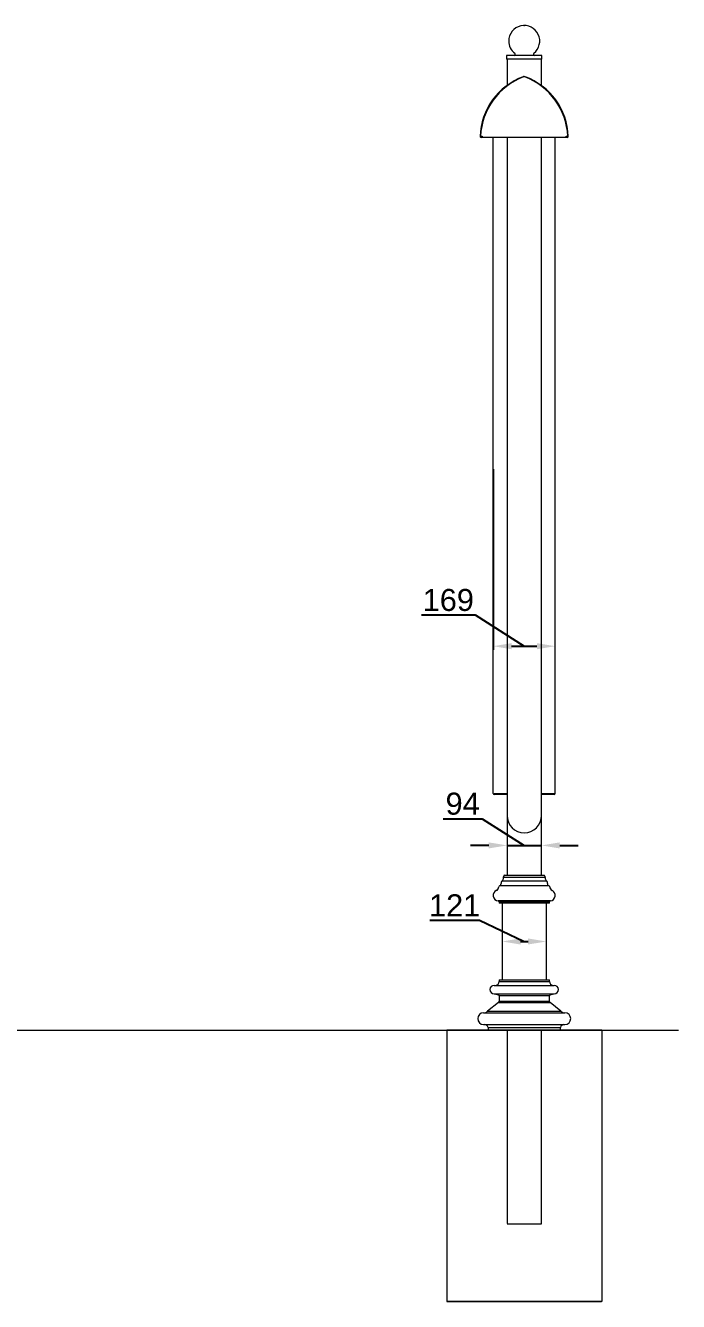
# Model space of a CAD drawing. Header units: millimetres. Extents: x -342 to 7090, y 907 to 6051.
# Drawn here: x 2949 to 4731, y 2569 to 6051 of the extents above; entities that cross this region are included whole.
import ezdxf

# ---------------------------------------------------------------- set-up
doc = ezdxf.new("R2010")
doc.units = ezdxf.units.MM
doc.header["$PDSIZE"] = -1
doc.linetypes.add('HIDDEN', pattern=[1.905, 1.27, -0.635])
for name, color, linetype, lineweight in [('ZANO_R', 7, 'Continuous', 0), ('ZANO_R_przerywana', 7, 'HIDDEN', 0), ('ZANO_W', 1, 'Continuous', 0)]:
    doc.layers.add(name, color=color, linetype=linetype, lineweight=lineweight)
doc.styles.add('Arial', font='arial.ttf')
doc.styles.get("Standard").update_dxf_attribs({"font": 'ARIALUNI.TTF'})
doc.dimstyles.new('pl i ang', dxfattribs={"dimtxt": 50, "dimasz": 50, "dimexe": 1.25, "dimexo": 0.625, "dimgap": 10, "dimtad": 1, "dimtoh": 1, "dimtxsty": 'Standard', "dimcen": 2.5, "dimclrd": 1, "dimclre": 1, "dimclrt": 1, "dimadec": 0, "dimazin": 0, "dimtfac": 1, "dimtmove": 0, "dimatfit": 3, "dimfxl": 1, "dimarcsym": 1})

# ---------------------------------------------------------------- blocks, each defined once
blk = doc.blocks.new('*D419')
at = {"layer": 'ZANO_W', "color": 1, "lineweight": -2}
for p, q in [((4052.3, 3610.1), (4187.6, 3610.1)), ((4187.6, 3610.1), (4309.8, 3551.6)), ((4249.6, 3561.6), (4249.6, 3561.6)), ((4299.6, 3551.6), (4320.1, 3551.6)), ((4370.1, 3561.6), (4370.1, 3561.6))]:
    blk.add_line(p, q, dxfattribs=at)
at = {"layer": 'ZANO_W', "color": 1}
for points in [[(4299.6, 3559.9), (4299.6, 3543.3), (4249.6, 3551.6)], [(4320.1, 3543.3), (4320.1, 3559.9), (4370.1, 3551.6)]]:
    blk.add_solid(points, dxfattribs=at)
at = {"layer": 'ZANO_W', "color": 1, "insert": (4119.9, 3650.3), "char_height": 60, "attachment_point": 5, "style": 'Arial'}
blk.add_mtext('121', dxfattribs=at)
blk = doc.blocks.new('*D420')
at = {"layer": 'ZANO_W', "color": 1, "lineweight": -2}
for p, q in [((4089, 3886.5), (4194.7, 3886.5)), ((4194.7, 3886.5), (4309.8, 3813.7)), ((4212.9, 3813.7), (4162.9, 3813.7)), ((4262.9, 3823.7), (4262.9, 3823.7)), ((4262.9, 3813.7), (4356.8, 3813.7)), ((4356.8, 3823.7), (4356.8, 3823.7)), ((4406.8, 3813.7), (4456.8, 3813.7))]:
    blk.add_line(p, q, dxfattribs=at)
at = {"layer": 'ZANO_W', "color": 1}
for points in [[(4212.9, 3805.4), (4212.9, 3822), (4262.9, 3813.7)], [(4406.8, 3822), (4406.8, 3805.4), (4356.8, 3813.7)]]:
    blk.add_solid(points, dxfattribs=at)
at = {"layer": 'ZANO_W', "color": 1, "insert": (4141.8, 3927.2), "char_height": 60, "attachment_point": 5, "style": 'Arial'}
blk.add_mtext('94', dxfattribs=at)
blk = doc.blocks.new('*D421')
at = {"layer": 'ZANO_W', "color": 1, "lineweight": -2}
for p, q in [((4225.3, 4840.7), (4225.3, 4347.3)), ((4029.2, 4442.4), (4176.2, 4442.4)), ((4176.2, 4442.4), (4309.8, 4357.3)), ((4275.3, 4357.3), (4344.4, 4357.3)), ((4394.4, 4347.3), (4394.4, 4347.3))]:
    blk.add_line(p, q, dxfattribs=at)
at = {"layer": 'ZANO_W', "color": 1}
for points in [[(4275.3, 4365.6), (4275.3, 4348.9), (4225.3, 4357.3)], [(4344.4, 4348.9), (4344.4, 4365.6), (4394.4, 4357.3)]]:
    blk.add_solid(points, dxfattribs=at)
at = {"layer": 'ZANO_W', "color": 1, "insert": (4102.7, 4483), "char_height": 60, "attachment_point": 5, "style": 'Arial'}
blk.add_mtext('169', dxfattribs=at)

msp = doc.modelspace()

# ---------------------------------------------------------------- linework, layer by layer
at = {"layer": 'ZANO_R'}
for p, q in [((4261.7, 5969.4), (4261.7, 5958.8)), ((4289.2, 5969.4), (4261.7, 5969.4)), ((4289.2, 5958.8), (4261.7, 5958.8)), ((4262.9, 5958.8), (4262.9, 5887.3)), ((4357.9, 5969.4), (4289.2, 5969.4)), ((4357.9, 5958.8), (4289.2, 5958.8)), ((4356.8, 5886.9), (4356.8, 5958.8)), ((4357.9, 5958.8), (4357.9, 5969.4)), ((4307.2, 5910.9), (4307.3, 5910.5)), ((4309.6, 5912.1), (4308, 5912.1)), ((4308.3, 5911.8), (4310.9, 5911.8)), ((4309.6, 5912.1), (4309.5, 5911.8)), ((4309.6, 5912.1), (4309.7, 5911.8)), ((4309.6, 5912.1), (4311.2, 5912.1)), ((4312, 5910.9), (4311.9, 5910.6)), ((4189.2, 5748.4), (4190.8, 5748.4)), ((4190.4, 5748.9), (4195.3, 5748.9)), ((4190.4, 5748.9), (4190.4, 5748.7)), ((4190.8, 5748.7), (4195.3, 5748.7)), ((4190.8, 5748.7), (4190.8, 5748.4)), ((4192.9, 5747.4), (4194.5, 5748.7)), ((4192.9, 5747.4), (4193.9, 5746.1)), ((4193.9, 5746.1), (4195, 5747.1)), ((4195.3, 5745.7), (4195.3, 5745.7)), ((4195.3, 5745.7), (4423.9, 5745.7)), ((4225.3, 3955.7), (4225.3, 5745.7)), ((4262.9, 5745.7), (4262.9, 3895.3)), ((4356.8, 3895.3), (4356.8, 5745.7)), ((4394.4, 3955.7), (4394.4, 5745.7)), ((4423.9, 5748.9), (4428.8, 5748.9)), ((4423.9, 5748.7), (4428.4, 5748.7)), ((4424.2, 5747.1), (4425.3, 5746.1)), ((4424.7, 5748.7), (4426.3, 5747.4)), ((4425.3, 5746.1), (4426.3, 5747.4)), ((4428.4, 5748.7), (4428.4, 5748.4)), ((4430, 5748.4), (4428.4, 5748.4)), ((4428.8, 5748.9), (4428.8, 5748.7)), ((4262.9, 3954.4), (4228.1, 3954.4)), ((4262.9, 3952.9), (4228.1, 3952.9)), ((4391.6, 3954.4), (4356.8, 3954.4)), ((4391.6, 3952.9), (4356.8, 3952.9)), ((4262.9, 3895.3), (4262.9, 3732.1)), ((4356.8, 3732.1), (4356.8, 3895.3)), ((4252, 3725.2), (4252, 3721.5)), ((4366.7, 3726.3), (4253, 3726.3)), ((4253.8, 3730), (4253.8, 3729.5)), ((4255.9, 3732.1), (4363.8, 3732.1)), ((4365.9, 3729.5), (4365.9, 3730)), ((4367.7, 3721.5), (4367.7, 3725.2)), ((4240.3, 3700.9), (4240.3, 3700.7)), ((4377.2, 3703), (4242.5, 3703)), ((4246.7, 3713.6), (4246.7, 3709.4)), ((4370.9, 3715.7), (4248.8, 3715.7)), ((4373, 3709.4), (4373, 3713.6)), ((4379.3, 3700.7), (4379.3, 3700.9)), ((4381, 3662.4), (4238.7, 3662.4)), ((4241.1, 3659.4), (4241.1, 3656.5)), ((4378.5, 3659.4), (4241.1, 3659.4)), ((4378.5, 3656.5), (4241.1, 3656.5)), ((4249.6, 3656.5), (4249.6, 3446.7)), ((4370.1, 3446.7), (4370.1, 3656.5)), ((4378.5, 3656.5), (4378.5, 3659.4)), ((4241.1, 3446.7), (4241.1, 3442)), ((4241.1, 3446.7), (4378.5, 3446.7)), ((4378.5, 3442), (4378.5, 3446.7)), ((4227.9, 3431.9), (4391.8, 3431.9)), ((4241.1, 3442), (4378.5, 3442)), ((4239.6, 3385), (4209.8, 3361)), ((4227.9, 3408.6), (4391.8, 3408.6)), ((4239.6, 3385), (4380.1, 3385)), ((4241.1, 3404.4), (4241.1, 3388.5)), ((4241.1, 3404.4), (4378.5, 3404.4)), ((4241.1, 3388.5), (4378.5, 3388.5)), ((4378.5, 3388.5), (4378.5, 3404.4)), ((4409.9, 3361), (4380.1, 3385)), ((4198.9, 3356.8), (4420.8, 3356.8)), ((4209.8, 3361), (4409.9, 3361)), ((-99, 3309.3), (3810.7, 3309.3)), ((3023.7, 3309.3), (4730.5, 3309.3)), ((4098.4, 3309.3), (4521.2, 3309.3)), ((4521.2, 3309.3), (4098.4, 3309.3)), ((4198.9, 3325.1), (4420.8, 3325.1)), ((4211, 3317.2), (4211, 3309.3)), ((4211, 3317.2), (4408.7, 3317.2)), ((4262.9, 3309.3), (4356.8, 3309.3)), ((4408.7, 3309.3), (4408.7, 3317.2))]:
    msp.add_line(p, q, dxfattribs=at)
at = {"layer": 'ZANO_R', "flags": 128}
for points in [[(4228.2, 3408.6), (4232.6, 3408.2), (4236.1, 3407.3), (4238.7, 3406.1), (4240.3, 3405.1), (4241.1, 3404.4), (4241.1, 3404.4), (4241.1, 3404.4), (4241.1, 3404.4), (4241.1, 3404.4), (4241.1, 3404.4), (4241.1, 3404.4)], [(4378.5, 3404.4), (4378.6, 3404.4), (4378.6, 3404.4), (4379.3, 3405.1), (4381, 3406.1), (4383.6, 3407.3), (4387.1, 3408.2), (4391.5, 3408.6)], [(4380.1, 3385), (4378.8, 3387), (4378.5, 3388.5)]]:
    msp.add_lwpolyline(points, dxfattribs=at)
at = {"layer": 'ZANO_R'}
for centre, radius, start, end in [((4309.8, 6008.5), 42.3, 307.7492, 180), ((4309.8, 6008.5), 42.3, 180, 232.2508), ((4282, 5972.5), 3.17, 270, 52.2508), ((4337.7, 5972.5), 3.17, 127.7492, 270), ((4368.8, 5742.1), 179.7, 110.0521, 177.9869), ((4373.2, 5739.8), 183, 111.0388, 177.132), ((4306.7, 5912.1), 1.27, 290.0503, 0.0013), ((4307.2, 5911.7), 1.15, 285.8738, 4.3081), ((4312, 5911.7), 1.15, 175.6952, 254.1271), ((4312.5, 5912.1), 1.27, 180, 249.9444), ((4246, 5739.8), 183, 2.868, 68.9612), ((4250.4, 5742.1), 179.7, 2.0131, 69.9479), ((4192.1, 5748.3), 2.85, 177.9869, 310), ((4192.1, 5748.3), 1.27, 177.9869, 310), ((4427.1, 5748.3), 2.85, 230, 2.0131), ((4427.1, 5748.3), 1.27, 230, 2.0131), ((4228.1, 3955.7), 2.85, 180, 270), ((4391.6, 3955.7), 2.85, 270, 0), ((4309.8, 3895.3), 47, 180, 270), ((4309.8, 3895.3), 47, 180, 0), ((4309.8, 3895.3), 47, 270, 0), ((4253, 3725.2), 1.06, 90, 180), ((4247, 3729.5), 6.84, 332.132, 0), ((4255.9, 3730), 2.11, 90, 180), ((4363.8, 3730), 2.11, 0, 90), ((4372.7, 3729.5), 6.84, 180, 207.868), ((4366.7, 3725.2), 1.06, 0, 90), ((4240.3, 3677.4), 15.1, 114.3539, 263.7039), ((4229.8, 3700.7), 10.6, 294.3539, 0), ((4242.5, 3700.9), 2.11, 90, 180), ((4239.8, 3709.4), 6.87, 292.6199, 0), ((4248.8, 3713.6), 2.11, 90, 180), ((4245.1, 3721.5), 6.91, 302.7791, 0), ((4374.6, 3721.5), 6.91, 180, 237.2209), ((4370.9, 3713.6), 2.11, 0, 90), ((4379.9, 3709.4), 6.87, 180, 247.3801), ((4377.2, 3700.9), 2.11, 0, 90), ((4389.9, 3700.7), 10.6, 180, 245.6461), ((4379.3, 3677.4), 15.1, 276.2961, 65.6461), ((4238.2, 3659.5), 2.93, 357.8844, 80.5108), ((4381.5, 3659.5), 2.93, 99.4892, 182.1156), ((4227.9, 3420.3), 11.6, 90, 270), ((4230, 3442.8), 11.1, 281.0447, 355.9934), ((4389.6, 3442.8), 11.1, 184.0066, 258.9553), ((4391.8, 3420.3), 11.6, 270, 90), ((4236.6, 3388.5), 4.57, 310.9485, 0.6598), ((4198.9, 3341), 15.9, 90, 270), ((4196.5, 3379.5), 22.8, 276.0329, 305.8839), ((4423.2, 3379.5), 22.8, 234.1161, 263.9671), ((4420.8, 3341), 15.9, 270, 90), ((4201, 3314.9), 10.3, 12.8565, 84.2962), ((4418.7, 3314.9), 10.3, 95.7038, 167.1435)]:
    msp.add_arc(centre, radius, start, end, dxfattribs=at)
for centre, major_axis, ratio, start_param, end_param in [((4195.9, 5748.5), (0.62, 2.85), 0.223072, 1.481119, 3.190077), ((4423.3, 5748.5), (-0.62, 2.85), 0.223072, 3.093108, 4.802066), ((4228.1, 3955.7), (2.85, 0), 0.444444, 3.141593, 4.712389), ((4391.6, 3955.7), (2.85, 0), 0.444444, 4.712389, 6.283185)]:
    msp.add_ellipse(centre, major_axis=major_axis, ratio=ratio, start_param=start_param, end_param=end_param, dxfattribs=at)
msp.add_point((4309.8, 6050.8), dxfattribs=at)
at = {"layer": 'ZANO_R_przerywana'}
for p, q in [((4098.4, 3309.3), (4098.4, 2569.3)), ((4098.4, 3309.3), (4098.4, 2569.3)), ((4262.9, 3309.3), (4262.9, 2780.8)), ((4356.8, 2780.8), (4356.8, 3309.3)), ((4521.2, 3309.3), (4521.2, 2569.3)), ((4521.2, 3309.3), (4521.2, 2569.3)), ((4262.9, 2780.8), (4356.8, 2780.8)), ((4098.4, 2569.3), (4521.2, 2569.3)), ((4521.2, 2569.3), (4098.4, 2569.3))]:
    msp.add_line(p, q, dxfattribs=at)

# ---------------------------------------------------------------- dimensions: what is measured, and where the dimension line sits
at = {"layer": 'ZANO_W'}
for base, p1, p2, picture, middle in [((4394.4, 4357.3), (4225.3, 4850.7), (4394.4, 4357.3), '*D421', (4166.2, 4442.4)), ((4356.8, 3813.7), (4262.9, 3813.7), (4356.8, 3813.7), '*D420', (4184.7, 3886.5)), ((4370.0926, 3551.6004), (4249.5897, 3551.6004), (4370.0926, 3551.6004), '*D419', (4177.6019, 3610.131))]:
    dim = msp.add_linear_dim(base=base, p1=p1, p2=p2, dimstyle='pl i ang', override={"dimtxt": 60, "dimexe": 10, "dimexo": 10, "dimtoh": 0, "dimdec": 0, "dimtxsty": 'Arial', "dimtdec": 0, "dimtmove": 1}, dxfattribs=at)
    dim.commit()
    dim.dimension.update_dxf_attribs({"geometry": picture, "text_midpoint": middle, "dimtype": 160})

doc.saveas('drawing.dxf')
